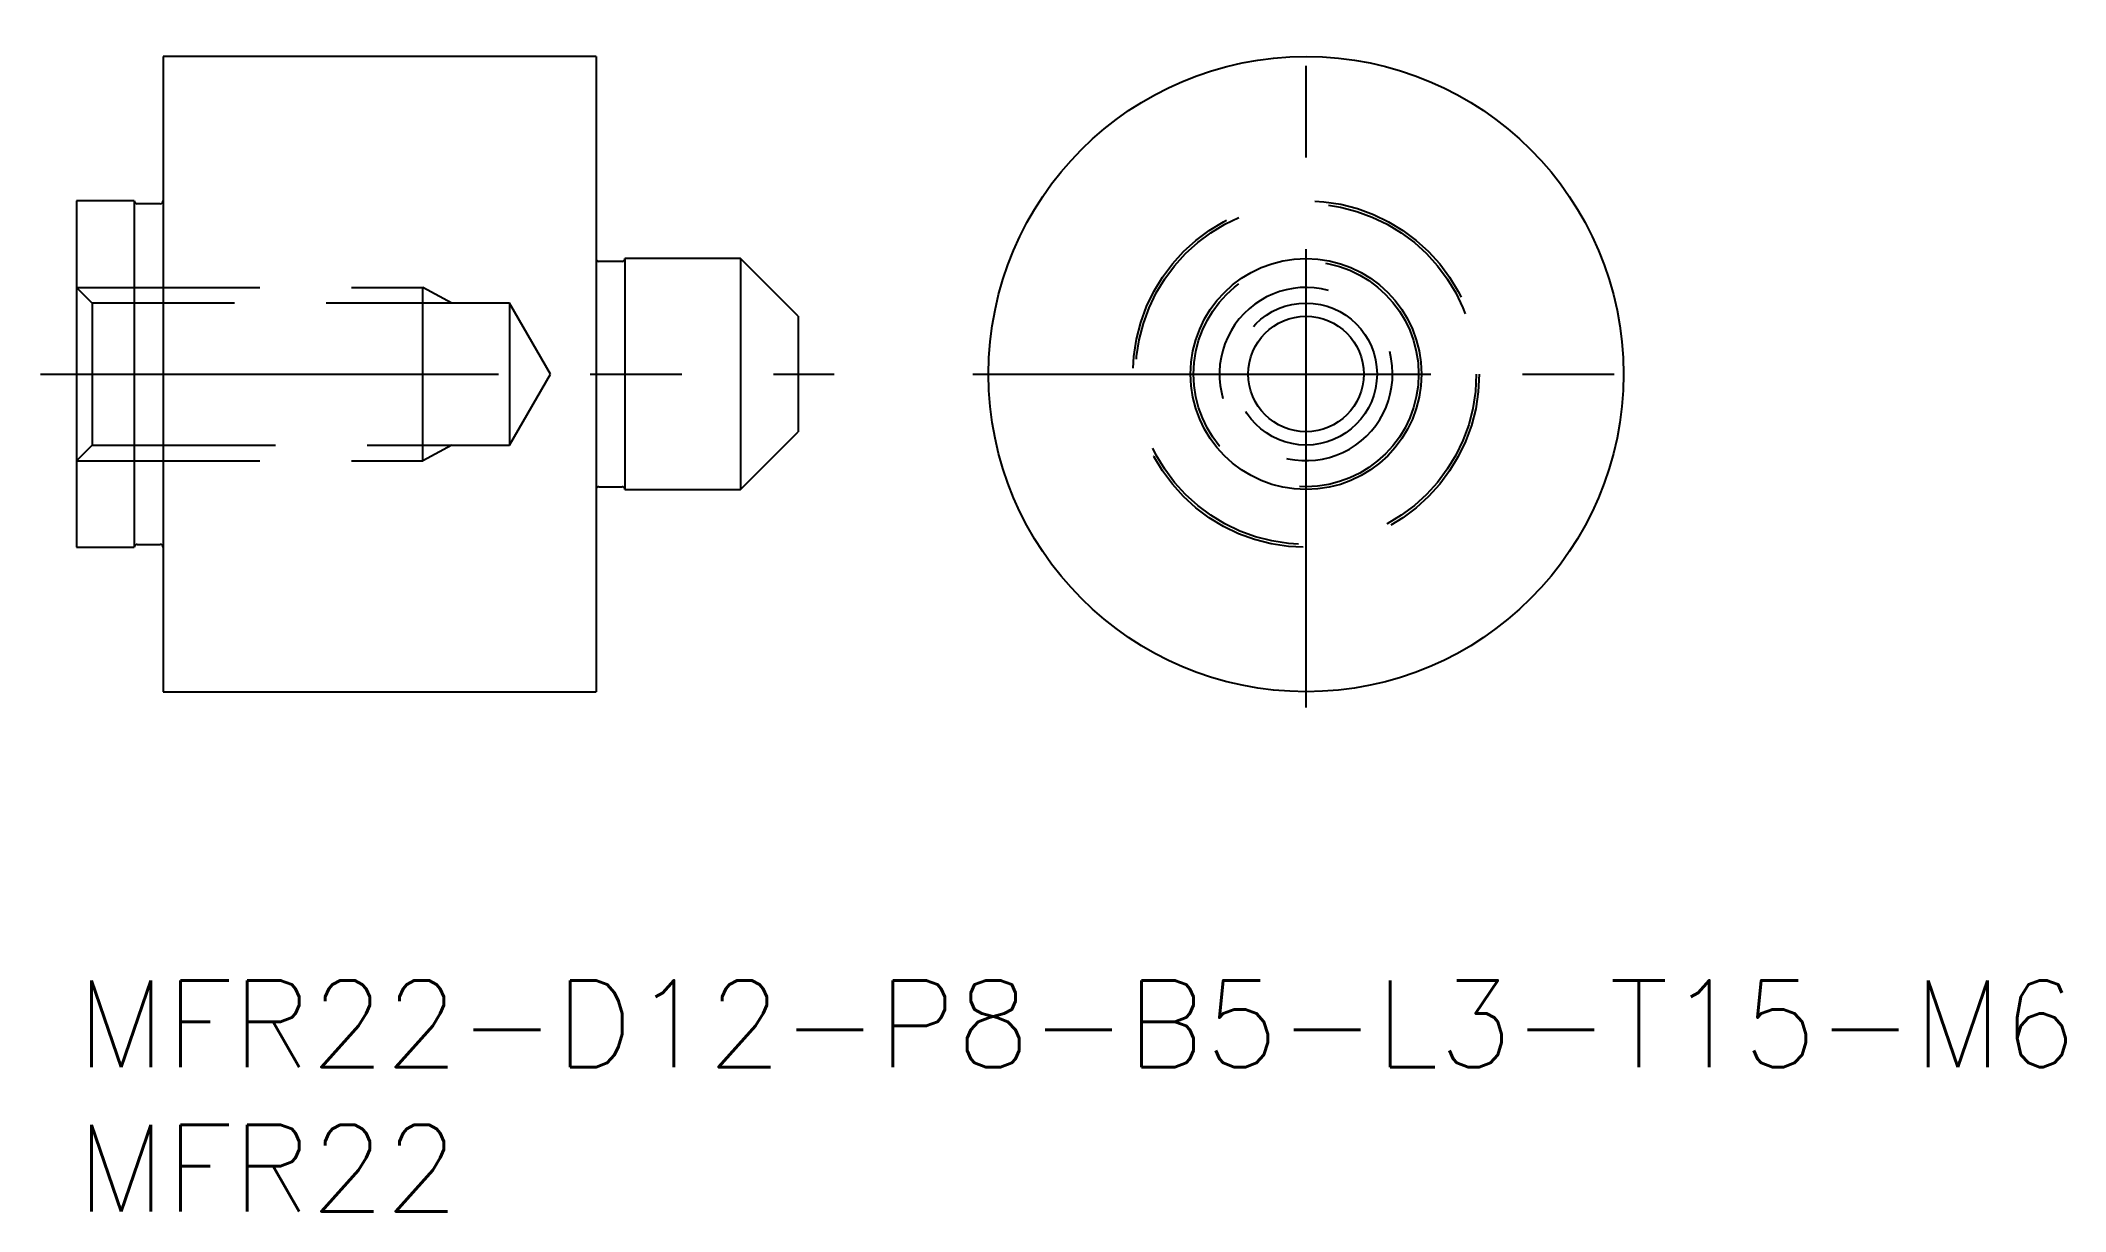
# Model space of a CAD drawing. Extents: x -1.3 to 68.9, y -8 to 32.5.
import ezdxf

# ---------------------------------------------------------------- set-up
doc = ezdxf.new("R2010")
doc.units = 0
doc.header["$LTSCALE"] = 0.5
doc.linetypes.add('CENTER', pattern=[50.8, 31.75, -6.35, 6.35, -6.35])
doc.linetypes.add('DASHED', pattern=[19.05, 12.7, -6.35])
for name, color, linetype in [('MSM_CENTER', 1, 'CENTER'), ('MSM_CONTINUOUS', 7, 'CONTINUOUS'), ('MSM_DASHED', 4, 'DASHED'), ('MSM_PART_NUMBER', 7, 'CONTINUOUS')]:
    doc.layers.add(name, color=color, linetype=linetype)
doc.styles.get("Standard").update_dxf_attribs({"font": 'txt.shx', "height": 3, "bigfont": 'bigfont.shx'})

msp = doc.modelspace()

# ---------------------------------------------------------------- linework, layer by layer
at = {"layer": 'MSM_CENTER'}
for p, q in [((42.6, 9.45), (42.6, 32.55)), ((-1.25, 21), (26.25, 21)), ((31.05, 21), (54.15, 21))]:
    msp.add_line(p, q, dxfattribs=at)
at = {"layer": 'MSM_CONTINUOUS'}
for p, q in [((18, 32), (3, 32)), ((3, 32), (3, 10)), ((18, 32), (18, 10)), ((2, 27), (0, 27)), ((0, 27), (0, 15)), ((2, 27), (2, 15)), ((2.9, 26.9), (2.1, 26.9)), ((18.9, 24.9), (18.1, 24.9)), ((23, 25), (19, 25)), ((19, 25), (19, 17)), ((25, 23), (23, 25)), ((23, 25), (23, 17)), ((25, 23), (25, 19)), ((23, 17), (25, 19)), ((18.1, 17.1), (18.9, 17.1)), ((19, 17), (23, 17)), ((0, 15), (2, 15)), ((2.1, 15.1), (2.9, 15.1)), ((3, 10), (18, 10))]:
    msp.add_line(p, q, dxfattribs=at)
for radius in [11, 4, 2]:
    msp.add_circle((42.6, 21), radius, dxfattribs=at)
for centre, start, end in [((2.1, 27), 180, 270), ((2.9, 27), 270, 0), ((18.1, 25), 180, 270), ((18.9, 25), 270, 0), ((18.1, 17), 90, 180), ((18.9, 17), 0, 90), ((2.1, 15), 90, 180), ((2.9, 15), 0, 90)]:
    msp.add_arc(centre, 0.1, start, end, dxfattribs=at)
at = {"layer": 'MSM_DASHED'}
for p, q in [((0.5415, 23.4585), (0, 24)), ((0, 24), (12, 24)), ((12, 18), (12, 24)), ((13, 23.4585), (12, 24)), ((15, 23.4585), (0.5415, 23.4585)), ((0.5415, 23.4585), (0.5415, 18.5415)), ((16.4194, 21), (15, 23.4585)), ((15, 23.4585), (15, 18.5415)), ((15, 18.5415), (16.4194, 21)), ((0, 18), (0.5415, 18.5415)), ((0.5415, 18.5415), (15, 18.5415)), ((13, 18.5415), (12, 18)), ((0, 18), (12, 18))]:
    msp.add_line(p, q, dxfattribs=at)
for radius in [6, 5.9, 3.9, 2.4585]:
    msp.add_circle((42.6, 21), radius, dxfattribs=at)
msp.add_arc((42.6, 21), 3, 75, 15, dxfattribs=at)

# ---------------------------------------------------------------- texts
at = {"layer": 'MSM_PART_NUMBER'}
for s, p in [('MFR22-D12-P8-B5-L3-T15-M6', (0, -3)), ('MFR22', (0, -8))]:
    msp.add_text(s, height=3, dxfattribs=at).set_placement(p)

doc.saveas('drawing.dxf')
